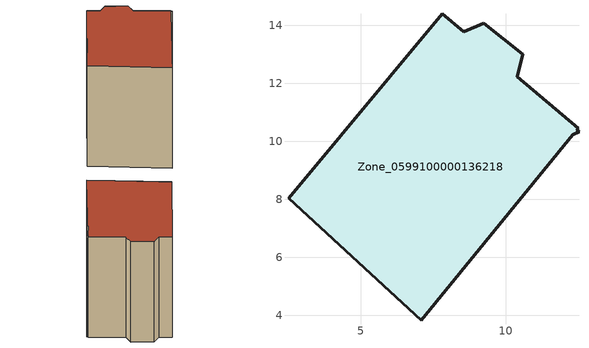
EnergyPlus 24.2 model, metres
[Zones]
Zone_0599100000136218
 floor ground (C_G): 7.81,14.4 8.55,13.78 9.25,14.07 10.58,13 10.39,12.23 12.5,10.45 12.45,10.38 12.53,10.32 12.32,10.22 7.08,3.84 2.51,8.04 z0
 wall outside (C_F): 10.58,13 9.25,14.07 8.55,13.78 7.81,14.4 2.51,8.04 7.08,3.84 12.32,10.22 12.53,10.32 12.45,10.38 12.5,10.45 10.39,12.23 10.58,13 z0:8.37
 roof outside (C_R): 2.51,8.04 7.08,3.84 12.32,10.22 12.53,10.32 12.45,10.38 12.5,10.45 10.39,12.23 10.58,13 9.25,14.07 8.55,13.78 7.81,14.4 z8.37
[BUILDING]
Pand.0599100000136218: North Axis=0; Terrain=City; Loads Convergence Tolerance Value=0.04; Temperature Convergence Tolerance Value=0.4; Solar Distribution=FullExterior; Maximum Number of Warmup Days=25; Minimum Number of Warmup Days=1
[Site:Location]
Rotterdam.The.Hague.AP_ZH_NLD Design_Conditions: Latitude=51.96; Longitude=4.45; Time Zone=1; Elevation=-4.5
[SITE:GROUNDTEMPERATURE:BUILDINGSURFACE]
18, 18, 18, 18, 18, 18, 18, 18, 18, 18, 18, 18
[MATERIAL] Thermal Absorptance=0.9; Solar Absorptance=0.7; Visible Absorptance=0.7
Name | Roughness | Thickness | Conductivity | Density | Specific Heat
G.TC.1946-1964 | MediumSmooth | 0.15 | 1 | 540 | 1210
F.TC.1946-1964 | Rough | 0.3 | 0.857143 | 1920 | 840
R.TC.1946-1964 | MediumRough | 0.2 | 0.235294 | 1500 | 1000
[CONSTRUCTION]
C_G: G.TC.1946-1964
C_F: F.TC.1946-1964
C_R: R.TC.1946-1964
[ZONE]
Zone_0599100000136218: Type=1; Multiplier=1; Ceiling Height=Autocalculate; Volume=Autocalculate; Floor Area=autocalculate; Part of Total Floor Area=Yes
[ZONEINFILTRATION:DESIGNFLOWRATE]
Infil_Zone_0599100000136218: Zone or ZoneList or Space or SpaceList=Zone_0599100000136218; Schedule=AlwaysOn; Design Flow Rate Calculation Method=Flow/Area; Flow Rate per Floor Area=0.003; Constant Term Coefficient=1; Temperature Term Coefficient=0; Velocity Term Coefficient=0; Velocity Squared Term Coefficient=0
[HVACTEMPLATE:ZONE:IDEALLOADSAIRSYSTEM]
Zone_0599100000136218: Maximum Heating Supply Air Temperature=50; Minimum Cooling Supply Air Temperature=13; Maximum Heating Supply Air Humidity Ratio=0.0156; Minimum Cooling Supply Air Humidity Ratio=0.0077; Heating Limit=NoLimit; Cooling Limit=NoLimit; Dehumidification Control Type=ConstantSensibleHeatRatio; Cooling Sensible Heat Ratio=0.7; Dehumidification Setpoint=60; Humidification Control Type=None; Humidification Setpoint=30; Outdoor Air Method=None; Outdoor Air Flow Rate per Person=0.00944; Outdoor Air Flow Rate per Zone Floor Area=0; Outdoor Air Flow Rate per Zone=0; Demand Controlled Ventilation Type=None; Outdoor Air Economizer Type=NoEconomizer; Heat Recovery Type=None; Sensible Heat Recovery Effectiveness=0.7; Latent Heat Recovery Effectiveness=0.65
[ZONECONTROL:THERMOSTAT]
ThermostatControl_Zone_0599100000136218: Zone or ZoneList=Zone_0599100000136218; Control Type Schedule=DualSetpointControlType; Control 1=Thermostat_Zone_0599100000136218; Temperature Difference Between Cutout And Setpoint=0
[THERMOSTATSETPOINT:DUALSETPOINT]
Thermostat_Zone_0599100000136218: Heating Setpoint Temperature Schedule=HeatingSetpoint_Zone_0599100000136218; Cooling Setpoint Temperature Schedule=CoolingSetpoint_Zone_0599100000136218
[SCHEDULE:COMPACT]
HeatingSetpoint_Zone_0599100000136218: Through: 12/31, For: AllDays, Until: 24:00, 21
CoolingSetpoint_Zone_0599100000136218: Through: 12/31, For: AllDays, Until: 24:00, 24
DualSetpointControlType: Through: 12/31, For: AllDays, Until: 24:00, 4
AlwaysOn: Through: 12/31, For: AllDays, Until: 24:00, 1
